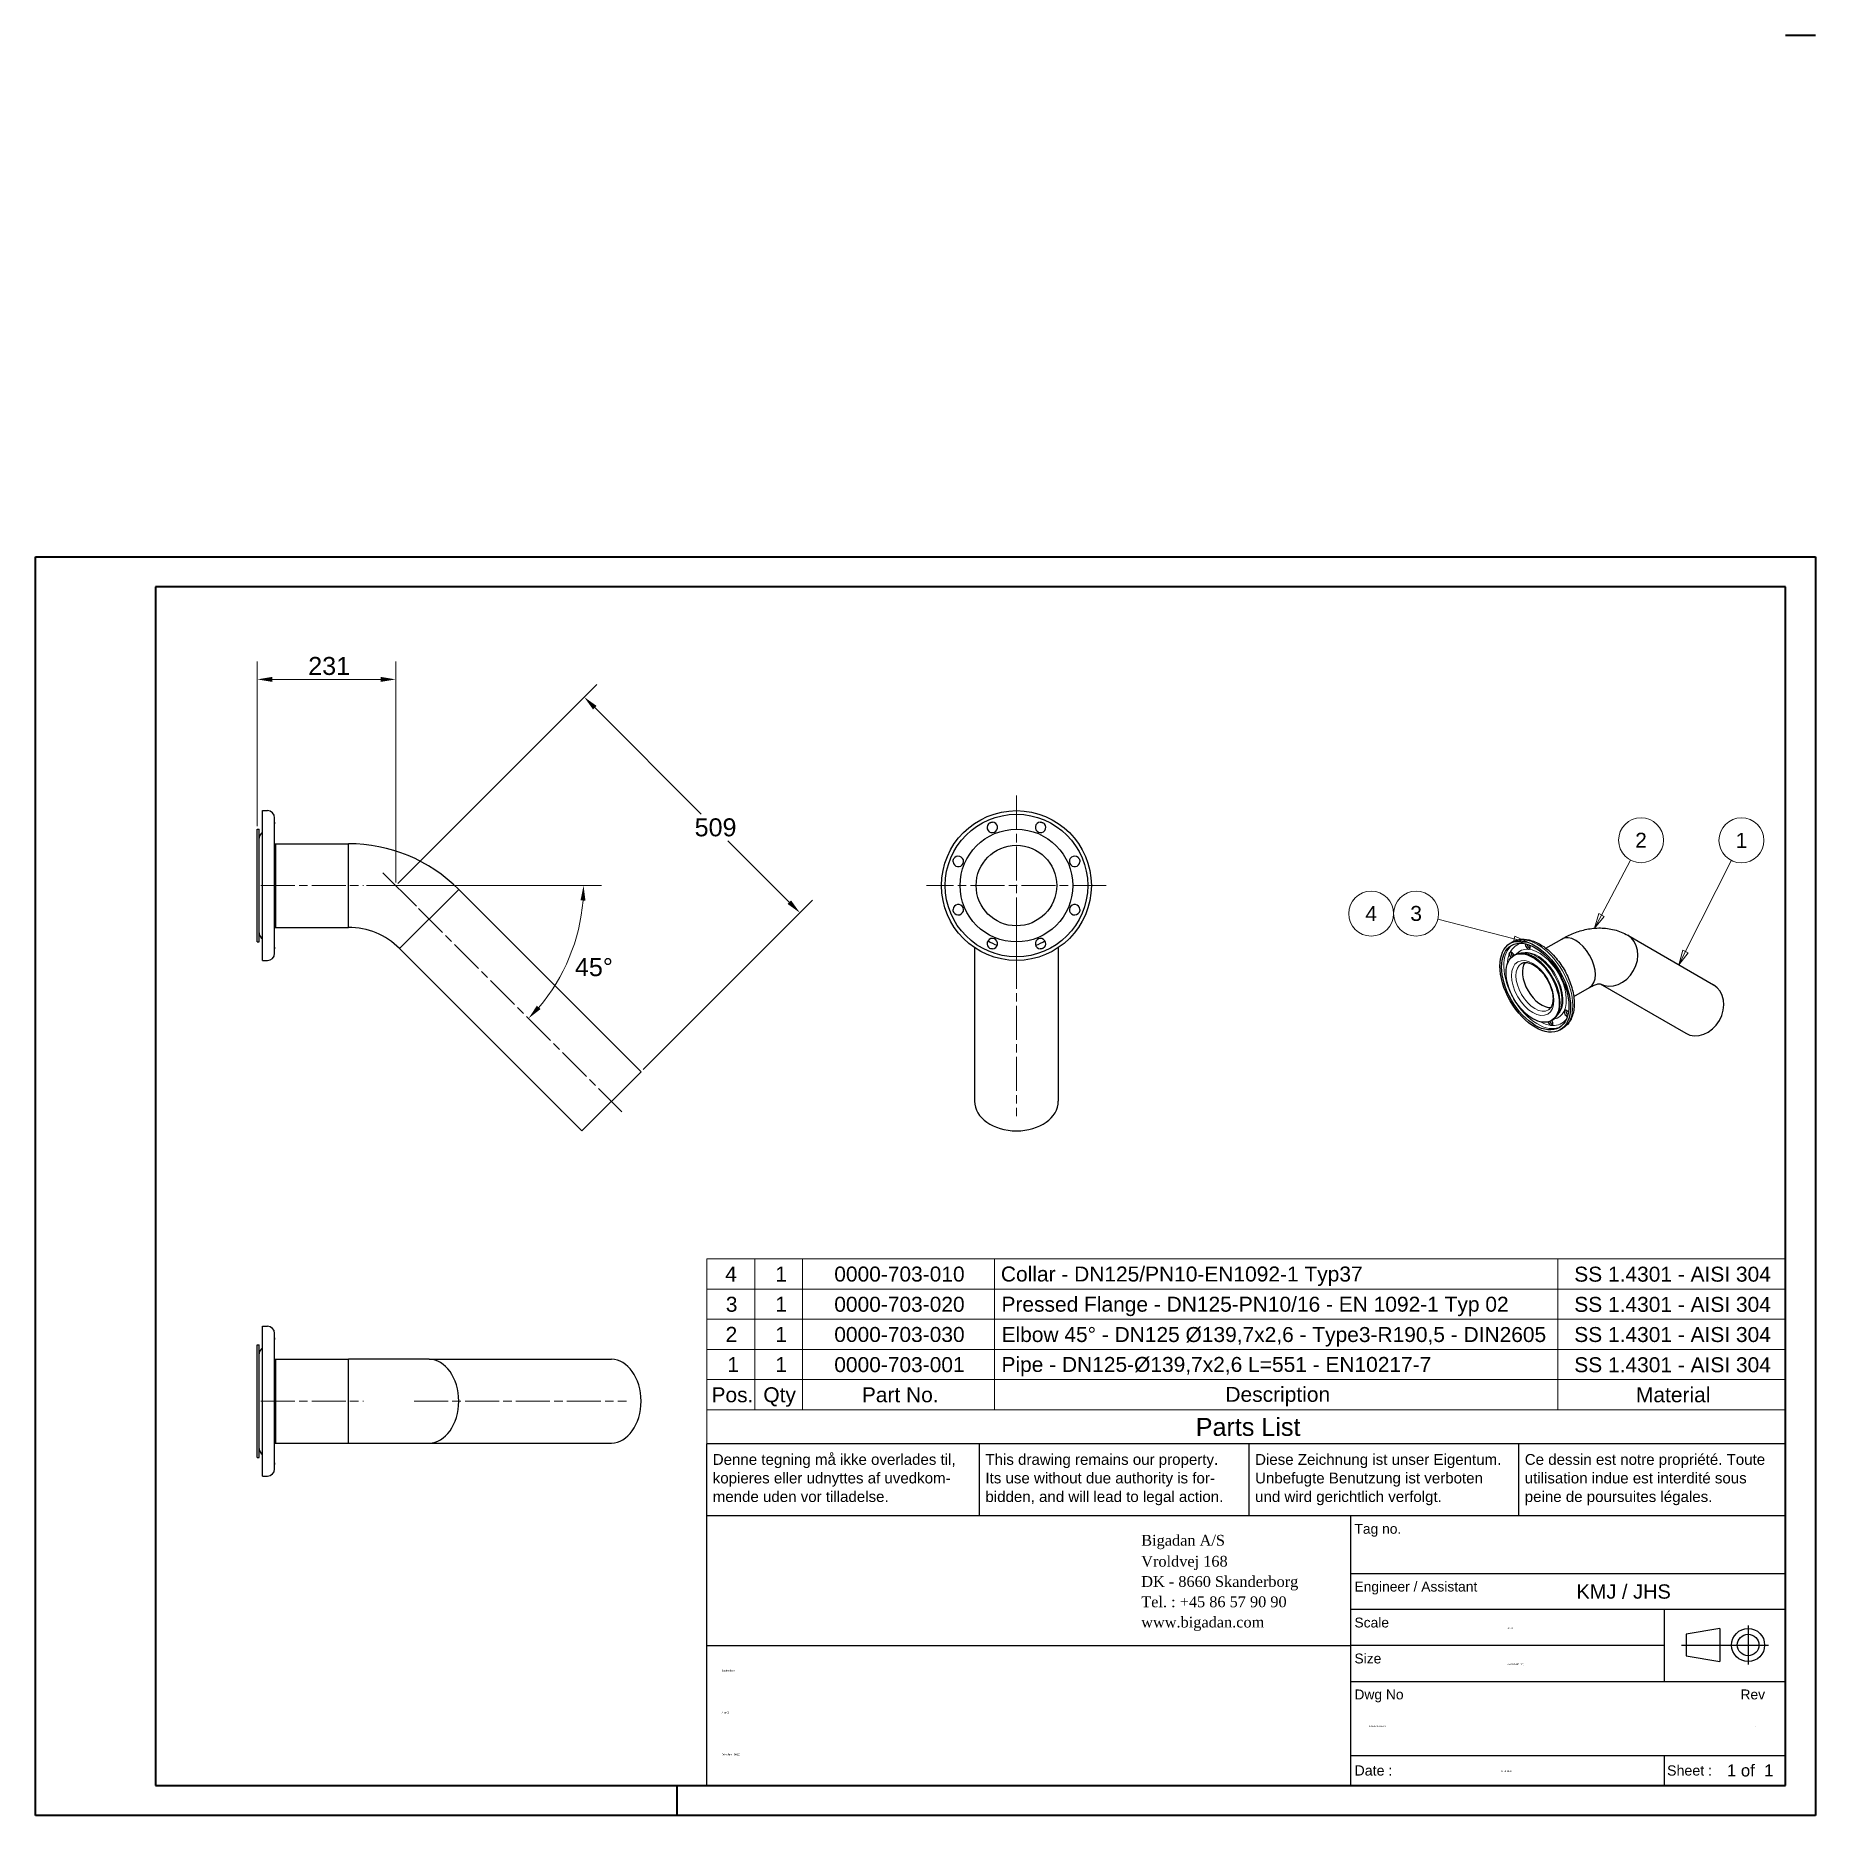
# Model space of a CAD drawing. Header units: millimetres. Extents: x 0 to 2970, y 0 to 2970.
import ezdxf
from ezdxf.enums import TextEntityAlignment as Align

# ---------------------------------------------------------------- set-up
doc = ezdxf.new("R2018")
doc.units = ezdxf.units.MM
doc.header["$LTSCALE"] = 10
doc.linetypes.add('CHAIN', pattern=[0.3543, 0.2362, -0.0295, 0.0591, -0.0295])
doc.layers.get('0').update_dxf_attribs({"lineweight": 18})
for name, color, linetype, lineweight in [('Border', 7, 'Continuous', 35), ('Center Mark', 7, 'Continuous', 18), ('Centerline', 7, 'Continuous', 18), ('Dimension', 7, 'Continuous', 18), ('Symbol', 7, 'Continuous', 18), ('Title', 7, 'Continuous', 25), ('Visible', 7, 'Continuous', 25), ('Visible Narrow', 7, 'Continuous', 18)]:
    doc.layers.add(name, color=color, linetype=linetype, lineweight=lineweight)
doc.styles.add('Note Text', font='arial.ttf')
doc.styles.get("Standard").update_dxf_attribs({"font": 'arial.ttf'})
doc.styles.add('Text Style150', font='arial.ttf')
doc.styles.add('Text Style68', font='arial.ttf')
doc.styles.add('Text Style72', font='arial.ttf')
doc.styles.add('Text Style85', font='times.ttf')
doc.styles.add('Title', font='arial.ttf')
doc.styles.add('Title150', font='arial.ttf')
doc.styles.add('Title200', font='arial.ttf')
doc.dimstyles.new('Default - Method 2b', dxfattribs={"dimscale": 10, "dimtxt": 3, "dimasz": 2.5, "dimexe": 3, "dimexo": 0.5, "dimgap": 0.7, "dimtad": 0, "dimtoh": 1, "dimdec": 1, "dimrnd": 1e-08, "dimtxsty": 'Title', "dimcen": 0.09, "dimdle": 10, "dimclrd": 256, "dimclre": 256, "dimclrt": 7, "dimadec": 0, "dimazin": 2, "dimtfac": 0.833333, "dimtdec": 1, "dimtmove": 0, "dimatfit": 3, "dimfxl": 1, "dimtolj": 1, "dimlwd": -1, "dimlwe": -1, "dimarcsym": 0})

# ---------------------------------------------------------------- blocks, each defined once
blk = doc.blocks.new('Borders Bigadan Border')
at = {"layer": 'Border'}
for p, q in [((297, 297), (292, 297)), ((0, 210), (297, 210)), ((0, 0), (0, 210)), ((297, 210), (297, 0)), ((292, 205), (20, 205)), ((20, 205), (20, 5)), ((292, 5), (292, 205)), ((20, 5), (292, 5)), ((107, 5), (107, 0)), ((297, 0), (0, 0))]:
    blk.add_line(p, q, dxfattribs=at)
blk = doc.blocks.new('Title Blocks Title')
at = {"layer": 'Title'}
for p, q in [((205, 62), (25, 62)), ((25, 50), (25, 62)), ((70.5, 50), (70.5, 62)), ((115.5, 50), (115.5, 62)), ((160.5, 50), (160.5, 62)), ((205, 50), (25, 50)), ((25, 5), (25, 50)), ((132.5, 5), (132.5, 50)), ((132.5, 40.36), (205, 40.36)), ((205, 34.36), (132.5, 34.36)), ((184.74, 34.36), (184.74, 22.36)), ((25, 28.36), (132.5, 28.36)), ((184.74, 28.36), (132.5, 28.36)), ((132.5, 22.36), (205, 22.36)), ((132.5, 10), (205, 10)), ((184.74, 10), (184.74, 5))]:
    blk.add_line(p, q, dxfattribs=at)
at = {"layer": 'Title', "lineweight": 25}
for p, q in [((194.05, 31.19), (188.45, 30.23)), ((188.45, 30.23), (188.45, 26.63)), ((194.05, 31.19), (194.05, 25.67)), ((198.77, 31.7), (198.77, 25.16)), ((187.65, 28.43), (202.19, 28.43)), ((188.45, 26.63), (194.05, 25.67))]:
    blk.add_line(p, q, dxfattribs=at)
for radius in [2.76, 1.8]:
    blk.add_circle((198.77, 28.43), radius, dxfattribs=at)
at = {"layer": 'Title'}
for s, height, style, p in [('Denne tegning må ikke overlades til,', 1.8, 'Text Style72', (26, 58.5)), ('This drawing remains our property.', 1.8, 'Text Style72', (71.5, 58.5)), ('Diese Zeichnung ist unser Eigentum.', 1.8, 'Text Style72', (116.5, 58.5)), ('Ce dessin est notre propriété. Toute', 1.8, 'Text Style72', (161.5, 58.5)), ('kopieres eller udnyttes af uvedkom-', 1.8, 'Text Style72', (26, 55.4)), ('Its use without due authority is for-', 1.8, 'Text Style72', (71.5, 55.4)), ('Unbefugte Benutzung ist verboten', 1.8, 'Text Style72', (116.5, 55.4)), ('utilisation indue est interdité sous', 1.8, 'Text Style72', (161.5, 55.4)), ('mende uden vor tilladelse.', 1.8, 'Text Style72', (26, 52.3)), ('bidden, and will lead to legal action.', 1.8, 'Text Style72', (71.5, 52.3)), ('und wird gerichtlich verfolgt.', 1.8, 'Text Style72', (116.5, 52.3)), ('peine de poursuites légales.', 1.8, 'Text Style72', (161.5, 52.3)), ('Tag no.', 1.65, 'Title150', (133.08, 47)), ('Bigadan A/S', 1.8, 'Text Style85', (97.5, 45.01)), ('Vroldvej 168', 1.8, 'Text Style85', (97.5, 41.51)), ('DK - 8660 Skanderborg', 1.8, 'Text Style85', (97.5, 38.13)), ('Engineer / Assistant', 1.65, 'Title150', (133.08, 37.36)), ('Tel. : +45 86 57 90 90', 1.8, 'Text Style85', (97.5, 34.74)), ('www.bigadan.com', 1.8, 'Text Style85', (97.5, 31.36)), ('Scale', 1.65, 'Title150', (133.08, 31.36)), ('Size', 1.65, 'Title150', (133.08, 25.36)), ('Dwg No', 1.65, 'Title150', (133.08, 19.36)), ('Rev', 1.65, 'Title150', (197.5, 19.36))]:
    blk.add_text(s, height=height, dxfattribs=dict(at, style=style)).set_placement(p)
at = {"layer": 'Title', "style": 'Text Style68'}
blk.add_text('KMJ / JHS', height=2.387, dxfattribs=at).set_placement((178, 37.36), align=Align.MIDDLE_CENTER)
at = {"layer": 'Title', "style": 'Text Style150'}
for s, p in [('Date :', (133.08, 7.5)), ('Sheet :', (185.24, 7.5))]:
    blk.add_text(s, height=1.7, dxfattribs=at).set_placement(p, align=Align.MIDDLE_LEFT)
at = {"layer": 'Title', "style": 'Title200'}
blk.add_text('1 of  1', height=2, dxfattribs=at).set_placement((203, 7.5), align=Align.MIDDLE_RIGHT)
at = {"layer": 'Title', "lineweight": 30, "flags": 104}
for tag, height, p in [('STOCK_NUMBER', 2.39, (145.5, 45)), ('PART_NUMBER', 3.5, (135.5, 15))]:
    blk.add_attdef(tag, text='', height=height, dxfattribs=at).set_placement(p, align=Align.MIDDLE_LEFT)
for tag, height, p in [('Initial_View_Scale', 2.39, (158.62, 31.36)), ('Sheet_Size', 2.4, (158.62, 25.36)), ('REVISION_NUMBER', 3.5, (200, 15)), ('CREATION_DATE', 2, (157.5, 7.5))]:
    blk.add_attdef(tag, text='', height=height, dxfattribs=at).set_placement(p, align=Align.MIDDLE_CENTER)
for tag, p in [('PROJECT', (27.5, 24.3)), ('TITLE', (27.5, 17.3)), ('DESCRIPTION', (27.5, 10.3))]:
    blk.add_attdef(tag, text='', height=2.8, dxfattribs=at).set_placement(p, align=Align.TOP_LEFT)
blk = doc.blocks.new('Parts List')
at = {"layer": 'Symbol'}
for p, q in [((292, 92.86), (112, 92.86)), ((112, 92.86), (112, 72.72)), ((120, 92.86), (120, 72.72)), ((128, 92.86), (128, 72.72)), ((160, 92.86), (160, 72.72)), ((254, 92.86), (254, 72.72)), ((292, 92.86), (292, 72.72)), ((292, 87.82), (112, 87.82)), ((292, 82.79), (112, 82.79)), ((292, 77.75), (112, 77.75)), ((292, 72.72), (112, 72.72)), ((112, 67.68), (112, 72.72)), ((120, 67.68), (120, 72.72)), ((128, 67.68), (128, 72.72)), ((160, 67.68), (160, 72.72)), ((254, 67.68), (254, 72.72)), ((292, 67.68), (292, 72.72)), ((112, 62), (112, 67.68)), ((292, 67.68), (112, 67.68)), ((292, 62), (292, 67.68)), ((292, 62), (112, 62))]:
    blk.add_line(p, q, dxfattribs=at)
at = {"layer": 'Symbol', "color": 7, "attachment_point": 7}
for s, insert, char_height, style in [('4', (115.08, 89.09), 2.5, 'Note Text'), ('1', (123.43, 89.09), 2.5, 'Note Text'), ('0000-703-010', (133.28, 89.05), 2.5, 'Note Text'), ('Collar - DN125/PN10-EN1092-1 Typ37', (161.08, 88.34), 2.5, 'Note Text'), ('SS 1.4301 - AISI 304', (256.76, 89.03), 2.5, 'Note Text'), ('3', (115.18, 84.01), 2.5, 'Note Text'), ('1', (123.43, 84.05), 2.5, 'Note Text'), ('0000-703-020', (133.28, 84.01), 2.5, 'Note Text'), ('Pressed Flange - DN125-PN10/16 - EN 1092-1 Typ 02', (161.18, 83.3), 2.5, 'Note Text'), ('SS 1.4301 - AISI 304', (256.76, 83.99), 2.5, 'Note Text'), ('2', (115.14, 79.02), 2.5, 'Note Text'), ('1', (123.43, 79.02), 2.5, 'Note Text'), ('0000-703-030', (133.28, 78.97), 2.5, 'Note Text'), ('Elbow 45° - DN125 Ø139,7x2,6 - Type3-R190,5 - DIN2605', (161.19, 78.24), 2.5, 'Note Text'), ('SS 1.4301 - AISI 304', (256.76, 78.96), 2.5, 'Note Text'), ('1', (115.43, 73.98), 2.5, 'Note Text'), ('1', (123.43, 73.98), 2.5, 'Note Text'), ('0000-703-001', (133.28, 73.94), 2.5, 'Note Text'), ('Pipe - DN125-Ø139,7x2,6 L=551 - EN10217-7', (161.18, 73.25), 2.5, 'Note Text'), ('SS 1.4301 - AISI 304', (256.76, 73.92), 2.5, 'Note Text'), ('Pos.', (112.79, 68.91), 2.5, 'Note Text'), ('Qty', (121.44, 68.19), 2.5, 'Note Text'), ('Part No.', (137.88, 68.91), 2.5, 'Note Text'), ('Description', (198.55, 68.26), 2.5, 'Note Text'), ('Material', (267.06, 68.91), 2.5, 'Note Text'), ('Parts List', (193.6, 63.29), 3, 'Title')]:
    blk.add_mtext(s, dxfattribs=dict(at, insert=insert, char_height=char_height, style=style))
blk = doc.blocks.new('Balloon1')
at = {"layer": 'Symbol'}
for p, q in [((275.31, 144.19), (282.98, 159.38)), ((274.87, 144.41), (274.19, 141.95)), ((275.31, 144.19), (274.19, 141.95)), ((274.19, 141.95), (275.76, 143.96)), ((275.76, 143.96), (274.87, 144.41))]:
    blk.add_line(p, q, dxfattribs=at)
at = {"layer": 'Symbol', "flags": 128}
blk.add_lwpolyline([(274.87, 144.41), (274.19, 141.95), (275.76, 143.96), (274.87, 144.41)], dxfattribs=at)
at = {"layer": 'Symbol'}
blk.add_circle((284.66, 162.71), 3.75, dxfattribs=at)
blk.add_solid([(274.87, 144.41), (274.19, 141.95), (275.76, 143.96), (274.87, 144.41)], dxfattribs=at)
at = {"layer": 'Symbol', "insert": (284.66, 162.71), "char_height": 2.5, "attachment_point": 5, "style": 'Note Text'}
blk.add_mtext('1', dxfattribs=at)
blk = doc.blocks.new('Balloon2')
at = {"layer": 'Symbol'}
for p, q in [((261.29, 150.25), (266.15, 159.42)), ((260.84, 150.48), (260.12, 148.04)), ((261.29, 150.25), (260.12, 148.04)), ((260.12, 148.04), (261.73, 150.01)), ((261.73, 150.01), (260.84, 150.48))]:
    blk.add_line(p, q, dxfattribs=at)
at = {"layer": 'Symbol', "flags": 128}
blk.add_lwpolyline([(260.84, 150.48), (260.12, 148.04), (261.73, 150.01), (260.84, 150.48)], dxfattribs=at)
at = {"layer": 'Symbol'}
blk.add_circle((267.9, 162.73), 3.75, dxfattribs=at)
blk.add_solid([(260.84, 150.48), (260.12, 148.04), (261.73, 150.01), (260.84, 150.48)], dxfattribs=at)
at = {"layer": 'Symbol', "insert": (267.9, 162.73), "char_height": 2.5, "attachment_point": 5, "style": 'Note Text'}
blk.add_mtext('2', dxfattribs=at)
blk = doc.blocks.new('Balloon3')
at = {"layer": 'Symbol'}
for p, q in [((246.72, 146.26), (233.99, 149.54)), ((246.85, 146.74), (246.6, 145.78)), ((246.6, 145.78), (249.14, 145.64)), ((246.72, 146.26), (249.14, 145.64)), ((249.14, 145.64), (246.85, 146.74))]:
    blk.add_line(p, q, dxfattribs=at)
at = {"layer": 'Symbol', "flags": 128}
blk.add_lwpolyline([(246.6, 145.78), (249.14, 145.64), (246.85, 146.74), (246.6, 145.78)], dxfattribs=at)
at = {"layer": 'Symbol'}
for centre in [(222.87, 150.48), (230.37, 150.48)]:
    blk.add_circle(centre, 3.75, dxfattribs=at)
blk.add_solid([(246.6, 145.78), (249.14, 145.64), (246.85, 146.74), (246.6, 145.78)], dxfattribs=at)
at = {"layer": 'Symbol', "char_height": 2.5, "attachment_point": 5, "style": 'Note Text'}
for s, insert in [('4', (222.87, 150.48)), ('3', (230.37, 150.5))]:
    blk.add_mtext(s, dxfattribs=dict(at, insert=insert))
blk = doc.blocks.new('*D24')
at = {"layer": 'Defpoints', "color": 0, "transparency": 16777216}
for p in [(600.9, 1551.7), (605.9, 1551.7), (639, 1513.6), (872.4, 1394.9)]:
    blk.add_point(p, dxfattribs=at)
at = {"layer": 'Dimension', "transparency": 16777216}
blk.add_line((610.9, 1551.7), (944.4, 1551.7), dxfattribs=at)
blk.add_arc((600.9, 1551.7), 313.6, 319.5694, 355.4306, dxfattribs=at)
for points in [[(909.3, 1526.9), (917.6, 1526.5), (914.4, 1551.7)], [(842.6, 1345.5), (836.5, 1351.2), (822.6, 1330)]]:
    blk.add_solid(points, dxfattribs=at)
at = {"layer": 'Dimension', "color": 7, "transparency": 16777216, "insert": (900, 1400.1), "char_height": 30, "attachment_point": 7, "style": 'Title'}
blk.add_mtext('\\A1;45°', dxfattribs=at)
blk = doc.blocks.new('*D25')
at = {"layer": 'Defpoints', "color": 0, "transparency": 16777216}
for p in [(369.9, 1895.7), (369.9, 1645.7), (600.9, 1551.7)]:
    blk.add_point(p, dxfattribs=at)
at = {"layer": 'Dimension', "transparency": 16777216}
for p, q in [((369.9, 1650.7), (369.9, 1925.7)), ((600.9, 1556.7), (600.9, 1925.7)), ((575.9, 1895.7), (394.9, 1895.7))]:
    blk.add_line(p, q, dxfattribs=at)
for points in [[(394.9, 1899.8), (394.9, 1891.5), (369.9, 1895.7)], [(575.9, 1899.8), (575.9, 1891.5), (600.9, 1895.7)]]:
    blk.add_solid(points, dxfattribs=at)
at = {"layer": 'Dimension', "color": 7, "transparency": 16777216, "insert": (454.9, 1902.7), "char_height": 30, "attachment_point": 7, "style": 'Title'}
blk.add_mtext('\\A1;231', dxfattribs=at)
blk = doc.blocks.new('*D26')
at = {"layer": 'Defpoints', "color": 0, "transparency": 16777216}
for p in [(600.9, 1551.7), (1275.4, 1506.2), (1010.2, 1241.1)]:
    blk.add_point(p, dxfattribs=at)
at = {"layer": 'Dimension', "transparency": 16777216}
for p, q in [((604.4, 1555.2), (936.6, 1887.4)), ((933.1, 1848.6), (1110.6, 1671)), ((1257.7, 1523.9), (1155.2, 1626.4)), ((1013.8, 1244.6), (1296.6, 1527.4))]:
    blk.add_line(p, q, dxfattribs=at)
for points in [[(936, 1851.5), (930.1, 1845.6), (915.4, 1866.2)], [(1260.7, 1526.9), (1254.8, 1521), (1275.4, 1506.2)]]:
    blk.add_solid(points, dxfattribs=at)
at = {"layer": 'Dimension', "color": 7, "transparency": 16777216, "insert": (1099.7, 1633.4), "char_height": 30, "attachment_point": 7, "style": 'Title'}
blk.add_mtext('\\A1;509', dxfattribs=at)

msp = doc.modelspace()

# ---------------------------------------------------------------- linework, layer by layer
at = {"layer": 'Center Mark', "linetype": 'CHAIN', "ltscale": 23.990969}
for p, q in [((1636.76, 1701.68), (1636.76, 1401.68)), ((1786.76, 1551.68), (1486.76, 1551.68))]:
    msp.add_line(p, q, dxfattribs=at)
at = {"layer": 'Centerline', "linetype": 'CHAIN', "ltscale": 23.990969}
for p, q in [((375.86, 1551.68), (546.95, 1551.68)), ((1636.76, 1520.88), (1636.76, 1166.68)), ((638.98, 1513.56), (978.53, 1174)), ((375.86, 691.22), (546.95, 691.22)), ((631.65, 691.22), (985.86, 691.22))]:
    msp.add_line(p, q, dxfattribs=at)
at = {"layer": 'Dimension'}
for p, q in [((551.95, 1551.68), (600.86, 1551.68)), ((551.95, 1551.68), (630.86, 1551.68)), ((551.95, 1551.68), (630.86, 1551.68)), ((635.44, 1517.09), (579.64, 1572.89)), ((635.44, 1517.09), (579.64, 1572.89))]:
    msp.add_line(p, q, dxfattribs=at)
at = {"layer": 'Visible'}
for p, q in [((378.86, 1426.68), (378.86, 1676.68)), ((378.86, 1676.68), (386.86, 1676.68)), ((398.86, 1657.43), (398.86, 1664.68)), ((369.86, 1457.68), (369.86, 1645.68)), ((369.86, 1645.68), (372.86, 1645.68)), ((372.86, 1457.68), (372.86, 1645.68)), ((398.86, 1657.43), (398.86, 1654.61)), ((398.86, 1598.29), (398.86, 1654.61)), ((398.86, 1621.53), (400.86, 1621.53)), ((400.86, 1481.83), (400.86, 1621.53)), ((400.86, 1621.53), (521.95, 1621.53)), ((400.86, 1481.83), (400.86, 1621.53)), ((521.95, 1481.83), (521.95, 1621.53)), ((521.95, 1481.83), (521.95, 1621.53)), ((398.86, 1598.29), (398.86, 1591.5)), ((398.86, 1511.85), (398.86, 1591.5)), ((607.26, 1446.49), (706.04, 1545.27)), ((607.26, 1446.49), (706.04, 1545.27)), ((706.04, 1545.27), (1010.25, 1241.07)), ((398.86, 1511.85), (398.86, 1505.06)), ((398.86, 1448.74), (398.86, 1505.06)), ((369.86, 1457.68), (372.86, 1457.68)), ((398.86, 1481.83), (400.86, 1481.83)), ((400.86, 1481.83), (521.95, 1481.83)), ((2460.83, 1455.31), (2464.6, 1457.49)), ((2520.13, 1447.09), (2546.66, 1462.41)), ((2656.73, 1468.7), (2800.13, 1385.91)), ((378.86, 1426.68), (386.86, 1426.68)), ((398.86, 1448.74), (398.86, 1445.93)), ((398.86, 1438.68), (398.86, 1445.93)), ((607.26, 1446.49), (911.47, 1142.28)), ((1566.91, 1448.01), (1566.91, 1191.68)), ((1706.61, 1448.01), (1706.61, 1191.68)), ((2466.92, 1434.96), (2468.33, 1435.78)), ((2566.7, 1366.44), (2593.23, 1381.76)), ((2610.71, 1387.73), (2753.57, 1305.25)), ((2529.58, 1326.42), (2531, 1327.24)), ((2544.16, 1310.97), (2547.93, 1313.15)), ((911.47, 1142.28), (1010.25, 1241.07)), ((378.86, 566.22), (378.86, 816.22)), ((378.86, 816.22), (386.86, 816.22)), ((398.86, 796.97), (398.86, 804.22)), ((369.86, 597.22), (369.86, 785.22)), ((369.86, 785.22), (372.86, 785.22)), ((372.86, 597.22), (372.86, 785.22)), ((398.86, 796.97), (398.86, 794.16)), ((398.86, 737.84), (398.86, 794.16)), ((398.86, 761.07), (400.86, 761.07)), ((400.86, 621.37), (400.86, 761.07)), ((400.86, 761.07), (521.95, 761.07)), ((400.86, 621.37), (400.86, 761.07)), ((521.95, 621.37), (521.95, 761.07)), ((521.95, 621.37), (521.95, 761.07)), ((656.65, 761.07), (521.95, 761.07)), ((656.65, 761.07), (960.86, 761.07)), ((398.86, 737.84), (398.86, 731.04)), ((398.86, 651.4), (398.86, 731.04)), ((398.86, 651.4), (398.86, 644.6)), ((398.86, 588.28), (398.86, 644.6)), ((369.86, 597.22), (372.86, 597.22)), ((398.86, 621.37), (400.86, 621.37)), ((400.86, 621.37), (521.95, 621.37)), ((521.95, 621.37), (656.65, 621.37)), ((656.65, 621.37), (960.86, 621.37)), ((378.86, 566.22), (386.86, 566.22)), ((398.86, 588.28), (398.86, 585.47)), ((398.86, 578.22), (398.86, 585.47))]:
    msp.add_line(p, q, dxfattribs=at)
for radius in [125, 119, 94, 67.25]:
    msp.add_circle((1636.76, 1551.68), radius, dxfattribs=at)
for centre, radius, start, end in [((386.86, 1664.68), 12, 0, 90), ((383.86, 1630.68), 11, 117.03569, 180), ((1596.58, 1648.68), 8.75, 137.34483, 87.65517), ((1676.94, 1648.68), 8.75, 92.34483, 42.65517), ((521.95, 1361.18), 260.35, 45, 90), ((1539.75, 1591.86), 8.75, 182.34483, 132.65517), ((1733.77, 1591.86), 8.75, 47.34483, 357.65517), ((1539.75, 1511.49), 8.75, 227.34483, 177.65517), ((1733.77, 1511.49), 8.75, 2.34483, 312.65517), ((383.86, 1472.68), 11, 180, 242.96431), ((521.95, 1361.18), 120.65, 45, 90), ((1596.58, 1454.67), 8.75, 272.34483, 222.65517), ((1676.94, 1454.67), 8.75, 317.34483, 267.65517), ((386.86, 1438.68), 12, 270, 0), ((386.86, 804.22), 12, 0, 90), ((383.86, 770.22), 11, 117.03569, 180), ((383.86, 612.22), 11, 180, 242.96431), ((386.86, 578.22), 12, 270, 0)]:
    msp.add_arc(centre, radius, start, end, dxfattribs=at)
for centre, major_axis, ratio, start_param, end_param in [((1636.76, 1495.88), (-69.85, 0), 0.7071068, 0.8248258, 1.0969809), ((1636.76, 1495.88), (-69.85, 0), 0.7071068, 0.8248258, 1.0969809), ((1636.76, 1495.88), (-69.85, 0), 0.7071068, 2.0446118, 2.3167668), ((1636.76, 1495.88), (-69.85, 0), 0.7071068, 2.0446118, 2.3167668), ((2569.95, 1422.08), (-23.28, 40.33), 0.5773503, 3.1415927, 6.2831853), ((2569.95, 1422.08), (-23.28, 40.33), 0.5773503, 3.1415927, 6.2831853), ((2633.45, 1428.37), (23.28, 40.33), 0.8164966, 3.1584357, 6.2831853), ((2633.45, 1428.37), (23.28, 40.33), 0.8164966, 3.1584357, 6.2831853), ((2463.36, 1435.22), (-2.92, 5.05), 0.5773503, 0.8263232, 2.0793452), ((2463.36, 1435.22), (-2.92, 5.05), 0.5773503, 4.3615378, 6.2422602), ((2466.19, 1436.86), (2.92, -5.05), 0.5773503, 3.9679159, 5.0978033), ((2499.66, 1381.51), (-31.33, 54.27), 0.5773503, 3.1415927, 6.2831853), ((2490.15, 1450.69), (2.92, -5.05), 0.5773503, 3.5890582, 7.8697623), ((2492.98, 1452.32), (2.92, -5.05), 0.5773503, 4.1043316, 5.7769671), ((2528.03, 1428.82), (2.92, -5.05), 0.5773503, 4.0469573, 6.0404657), ((2512.86, 1389.13), (22.42, -38.83), 0.5773503, 3.4019579, 6.0228201), ((2554.82, 1382.42), (-2.92, 5.05), 0.5773503, 0.2427196, 2.236228), ((2776.85, 1345.58), (23.28, 40.33), 0.8164966, 3.1415927, 6.2831853), ((2554.82, 1338.68), (-2.92, 5.05), 0.5773503, 4.6966084, 8.9773124), ((2557.65, 1340.31), (2.92, -5.05), 0.5773503, 3.6478109, 5.3204463), ((2528.03, 1323.21), (-2.92, 5.05), 0.5773503, 1.0622474, 2.3152694), ((2530.86, 1324.84), (2.92, -5.05), 0.5773503, 4.3269747, 5.4568621), ((2528.03, 1323.21), (2.92, -5.05), 0.5773503, 0.0409251, 1.9216475), ((1636.76, 1191.68), (69.85, 0), 0.7071068, 3.1415927, 6.2831853), ((656.65, 691.22), (0, 69.85), 0.7071068, 3.1415927, 6.2831853), ((656.65, 691.22), (0, 69.85), 0.7071068, 3.1415927, 6.2831853), ((960.86, 691.22), (0, 69.85), 0.7071068, 3.1415927, 6.2831853)]:
    msp.add_ellipse(centre, major_axis=major_axis, ratio=ratio, start_param=start_param, end_param=end_param, dxfattribs=at)
for centre, major_axis in [((2502.49, 1383.14), (41.67, -72.17)), ((2502.49, 1383.14), (39.67, -68.7)), ((2498.25, 1380.69), (-31.33, 54.27))]:
    msp.add_ellipse(centre, major_axis=major_axis, ratio=0.5773503, dxfattribs=at)
for points, knots in [([(398.86, 1654.61), (398.86, 1654.63), (398.86, 1654.64), (398.86, 1655.37), (398.84, 1655.96), (398.83, 1656.85), (398.84, 1657.15), (398.85, 1657.41), (398.86, 1657.45), (398.86, 1657.43)], [-2.3553859, -2.3553859, -2.3553859, -2.3553859, -2.34903119, -2.34903119, -2.04397145, -2.04397145, -1.75435964, -1.75435964, -1.56067004, -1.56067004, -1.56067004, -1.56067004]), ([(1590.14, 1654.61), (1590.37, 1654.86), (1590.61, 1655.09), (1591.22, 1655.61), (1591.58, 1655.88), (1592.18, 1656.25), (1592.41, 1656.38), (1592.74, 1656.55), (1592.85, 1656.6), (1593.03, 1656.68), (1593.09, 1656.71), (1593.21, 1656.76), (1593.26, 1656.78), (1593.38, 1656.83), (1593.44, 1656.85), (1593.63, 1656.92), (1593.75, 1656.97), (1594.39, 1657.17), (1594.92, 1657.29), (1595.95, 1657.42), (1596.44, 1657.45), (1596.93, 1657.43)], [-0.9276785, -0.9276785, -0.9276785, -0.9276785, -0.82505173, -0.82505173, -0.68940699, -0.68940699, -0.61368693, -0.61368693, -0.57712276, -0.57712276, -0.55661523, -0.55661523, -0.53915907, -0.53915907, -0.51821587, -0.51821587, -0.47965949, -0.47965949, -0.31764141, -0.31764141, -0.17010401, -0.17010401, -0.17010401, -0.17010401]), ([(1676.58, 1657.43), (1676.92, 1657.44), (1677.25, 1657.43), (1678.05, 1657.37), (1678.5, 1657.3), (1679.19, 1657.14), (1679.43, 1657.07), (1679.79, 1656.96), (1679.91, 1656.92), (1680.08, 1656.85), (1680.15, 1656.82), (1680.27, 1656.78), (1680.32, 1656.75), (1680.44, 1656.7), (1680.5, 1656.67), (1680.68, 1656.59), (1680.8, 1656.54), (1681.4, 1656.23), (1681.86, 1655.94), (1682.68, 1655.31), (1683.04, 1654.97), (1683.38, 1654.61)], [-0.92767513, -0.92767513, -0.92767513, -0.92767513, -0.8251738, -0.8251738, -0.68946171, -0.68946171, -0.61371091, -0.61371091, -0.57713326, -0.57713326, -0.55662016, -0.55662016, -0.53916038, -0.53916038, -0.51821423, -0.51821423, -0.47965634, -0.47965634, -0.31767984, -0.31767984, -0.17010399, -0.17010399, -0.17010399, -0.17010399]), ([(398.86, 1591.5), (398.86, 1591.52), (398.86, 1591.54), (398.86, 1592.53), (398.84, 1593.5), (398.83, 1595.32), (398.84, 1596.15), (398.85, 1597.41), (398.86, 1597.88), (398.86, 1598.29)], [-2.35538518, -2.35538518, -2.35538518, -2.35538518, -2.34888191, -2.34888191, -2.04388778, -2.04388778, -1.75433311, -1.75433311, -1.56067003, -1.56067003, -1.56067003, -1.56067003]), ([(1531.01, 1591.5), (1530.99, 1591.83), (1531, 1592.17), (1531.06, 1592.97), (1531.13, 1593.42), (1531.29, 1594.1), (1531.36, 1594.35), (1531.48, 1594.71), (1531.52, 1594.82), (1531.59, 1595), (1531.61, 1595.07), (1531.66, 1595.18), (1531.68, 1595.24), (1531.73, 1595.36), (1531.76, 1595.42), (1531.84, 1595.6), (1531.9, 1595.72), (1532.2, 1596.32), (1532.49, 1596.78), (1533.13, 1597.59), (1533.46, 1597.96), (1533.82, 1598.29)], [-0.92767513, -0.92767513, -0.92767513, -0.92767513, -0.8251738, -0.8251738, -0.68946171, -0.68946171, -0.61371091, -0.61371091, -0.57713326, -0.57713326, -0.55662016, -0.55662016, -0.53916038, -0.53916038, -0.51821423, -0.51821423, -0.47965634, -0.47965634, -0.31767984, -0.31767984, -0.17010399, -0.17010399, -0.17010399, -0.17010399]), ([(1739.69, 1598.29), (1739.94, 1598.07), (1740.18, 1597.82), (1740.7, 1597.22), (1740.96, 1596.85), (1741.34, 1596.25), (1741.46, 1596.03), (1741.63, 1595.69), (1741.68, 1595.58), (1741.76, 1595.41), (1741.79, 1595.34), (1741.84, 1595.23), (1741.86, 1595.17), (1741.91, 1595.05), (1741.94, 1594.99), (1742.01, 1594.8), (1742.05, 1594.68), (1742.26, 1594.04), (1742.38, 1593.51), (1742.51, 1592.48), (1742.53, 1591.99), (1742.51, 1591.5)], [-0.9276785, -0.9276785, -0.9276785, -0.9276785, -0.82505173, -0.82505173, -0.68940699, -0.68940699, -0.61368693, -0.61368693, -0.57712276, -0.57712276, -0.55661523, -0.55661523, -0.53915907, -0.53915907, -0.51821587, -0.51821587, -0.47965949, -0.47965949, -0.31764141, -0.31764141, -0.17010401, -0.17010401, -0.17010401, -0.17010401]), ([(398.86, 1505.06), (398.86, 1505.07), (398.86, 1505.09), (398.86, 1505.76), (398.84, 1506.54), (398.83, 1508.22), (398.84, 1509.1), (398.85, 1510.62), (398.86, 1511.24), (398.86, 1511.85)], [-2.3553859, -2.3553859, -2.3553859, -2.3553859, -2.34903119, -2.34903119, -2.04397145, -2.04397145, -1.75435964, -1.75435964, -1.56067004, -1.56067004, -1.56067004, -1.56067004]), ([(1533.82, 1505.06), (1533.58, 1505.28), (1533.34, 1505.53), (1532.82, 1506.13), (1532.55, 1506.5), (1532.18, 1507.1), (1532.05, 1507.32), (1531.89, 1507.66), (1531.83, 1507.77), (1531.75, 1507.94), (1531.73, 1508.01), (1531.68, 1508.12), (1531.65, 1508.18), (1531.61, 1508.3), (1531.58, 1508.36), (1531.51, 1508.55), (1531.47, 1508.67), (1531.26, 1509.31), (1531.14, 1509.84), (1531.01, 1510.87), (1530.99, 1511.36), (1531.01, 1511.85)], [-0.9276785, -0.9276785, -0.9276785, -0.9276785, -0.82505173, -0.82505173, -0.68940699, -0.68940699, -0.61368693, -0.61368693, -0.57712276, -0.57712276, -0.55661523, -0.55661523, -0.53915907, -0.53915907, -0.51821587, -0.51821587, -0.47965949, -0.47965949, -0.31764141, -0.31764141, -0.17010401, -0.17010401, -0.17010401, -0.17010401]), ([(1742.51, 1511.85), (1742.52, 1511.52), (1742.52, 1511.18), (1742.46, 1510.38), (1742.39, 1509.93), (1742.23, 1509.25), (1742.16, 1509), (1742.04, 1508.64), (1742, 1508.53), (1741.93, 1508.35), (1741.91, 1508.28), (1741.86, 1508.17), (1741.84, 1508.11), (1741.79, 1507.99), (1741.76, 1507.93), (1741.68, 1507.75), (1741.62, 1507.63), (1741.31, 1507.03), (1741.02, 1506.58), (1740.39, 1505.76), (1740.06, 1505.39), (1739.69, 1505.06)], [-0.92767513, -0.92767513, -0.92767513, -0.92767513, -0.8251738, -0.8251738, -0.68946171, -0.68946171, -0.61371091, -0.61371091, -0.57713326, -0.57713326, -0.55662016, -0.55662016, -0.53916038, -0.53916038, -0.51821423, -0.51821423, -0.47965634, -0.47965634, -0.31767984, -0.31767984, -0.17010399, -0.17010399, -0.17010399, -0.17010399]), ([(2464.6, 1457.49), (2469.08, 1460.07), (2474.17, 1461.58), (2485.18, 1462.41), (2491.12, 1461.57), (2503.64, 1457.58), (2510.23, 1454.18), (2523.1, 1445.14), (2529.37, 1439.46), (2540.86, 1426.51), (2546.08, 1419.26), (2555.03, 1403.91), (2558.76, 1395.82), (2564.37, 1379.49), (2566.25, 1371.27), (2567.89, 1355.4), (2567.64, 1347.76), (2564.78, 1333.96), (2562.22, 1327.74), (2555.56, 1318.74), (2552.01, 1315.5), (2547.93, 1313.15)], [3.9269908, 3.9269908, 3.9269908, 3.9269908, 4.19791, 4.19791, 4.4917974, 4.4917974, 4.8200111, 4.8200111, 5.1564315, 5.1564315, 5.4904526, 5.4904526, 5.8231377, 5.8231377, 6.1570426, 6.1570426, 6.4934128, 6.4934128, 6.8223245, 6.8223245, 7.0685835, 7.0685835, 7.0685835, 7.0685835]), ([(2546.66, 1462.41), (2553.19, 1466.18), (2559.94, 1469.49), (2573.88, 1474.98), (2581.07, 1477.18), (2595.87, 1480.17), (2603.49, 1480.97), (2618.96, 1480.8), (2626.82, 1479.82), (2642.22, 1475.79), (2649.75, 1472.73), (2656.73, 1468.7)], [3.14159265, 3.14159265, 3.14159265, 3.14159265, 3.29867229, 3.29867229, 3.45575192, 3.45575192, 3.61283155, 3.61283155, 3.76991118, 3.76991118, 3.92699082, 3.92699082, 3.92699082, 3.92699082]), ([(398.86, 1445.93), (398.86, 1445.92), (398.86, 1445.92), (398.86, 1445.89), (398.84, 1446.02), (398.83, 1446.58), (398.84, 1446.99), (398.85, 1447.88), (398.86, 1448.29), (398.86, 1448.74)], [-2.35538518, -2.35538518, -2.35538518, -2.35538518, -2.34888191, -2.34888191, -2.04388778, -2.04388778, -1.75433311, -1.75433311, -1.56067003, -1.56067003, -1.56067003, -1.56067003]), ([(1596.93, 1445.93), (1596.42, 1445.9), (1595.9, 1445.93), (1594.41, 1446.14), (1593.47, 1446.43), (1591.66, 1447.35), (1590.85, 1447.98), (1590.18, 1448.7), (1590.16, 1448.72), (1590.14, 1448.74)], [-1.80803519, -1.80803519, -1.80803519, -1.80803519, -1.67346406, -1.67346406, -1.42887256, -1.42887256, -1.16119699, -1.16119699, -1.15416074, -1.15416074, -1.15416074, -1.15416074]), ([(1683.38, 1448.74), (1683.15, 1448.49), (1682.91, 1448.26), (1682.3, 1447.74), (1681.93, 1447.47), (1681.33, 1447.1), (1681.11, 1446.97), (1680.78, 1446.8), (1680.66, 1446.75), (1680.49, 1446.67), (1680.43, 1446.64), (1680.31, 1446.59), (1680.26, 1446.57), (1680.14, 1446.52), (1680.07, 1446.5), (1679.89, 1446.43), (1679.76, 1446.38), (1679.12, 1446.18), (1678.59, 1446.06), (1677.57, 1445.93), (1677.07, 1445.9), (1676.58, 1445.93)], [-0.9276785, -0.9276785, -0.9276785, -0.9276785, -0.82505173, -0.82505173, -0.68940699, -0.68940699, -0.61368693, -0.61368693, -0.57712276, -0.57712276, -0.55661523, -0.55661523, -0.53915907, -0.53915907, -0.51821587, -0.51821587, -0.47965949, -0.47965949, -0.31764141, -0.31764141, -0.17010401, -0.17010401, -0.17010401, -0.17010401]), ([(2459.24, 1437.41), (2459.23, 1437.59), (2459.24, 1437.78), (2459.26, 1438.19), (2459.29, 1438.41), (2459.36, 1438.74), (2459.39, 1438.85), (2459.44, 1439.01), (2459.46, 1439.07), (2459.49, 1439.14), (2459.5, 1439.17), (2459.53, 1439.22), (2459.54, 1439.25), (2459.56, 1439.3), (2459.57, 1439.33), (2459.61, 1439.4), (2459.64, 1439.45), (2459.79, 1439.69), (2459.93, 1439.87), (2460.24, 1440.15), (2460.4, 1440.26), (2460.57, 1440.34)], [-0.92767513, -0.92767513, -0.92767513, -0.92767513, -0.8251738, -0.8251738, -0.68946171, -0.68946171, -0.61371091, -0.61371091, -0.57713326, -0.57713326, -0.55662016, -0.55662016, -0.53916038, -0.53916038, -0.51821423, -0.51821423, -0.47965634, -0.47965634, -0.31767984, -0.31767984, -0.17010399, -0.17010399, -0.17010399, -0.17010399]), ([(2462.22, 1440.46), (2462.18, 1440.32), (2462.14, 1440.16), (2462.07, 1439.71), (2462.06, 1439.38), (2462.07, 1439.04)], [-1.8558083, -1.8558083, -1.8558083, -1.8558083, -1.75435964, -1.75435964, -1.56067004, -1.56067004, -1.56067004, -1.56067004]), ([(2479.6, 1421.69), (2482.03, 1423.09), (2485.04, 1423.67), (2491.55, 1422.74), (2494.68, 1421.7), (2501.06, 1418.35), (2504.3, 1416.1), (2510.63, 1410.53), (2513.73, 1407.21), (2519.44, 1399.8), (2522.05, 1395.71), (2526.46, 1387.2), (2528.27, 1382.78), (2530.88, 1374.14), (2531.7, 1369.91), (2532.32, 1362.13), (2532.13, 1358.58), (2530.91, 1352.49), (2529.88, 1349.96), (2527.41, 1346.25), (2526.02, 1344.96), (2524.44, 1344.04)], [2.4219404, 2.4219404, 2.4219404, 2.4219404, 2.8477435, 2.8477435, 3.1624828, 3.1624828, 3.4624044, 3.4624044, 3.7651519, 3.7651519, 4.0709214, 4.0709214, 4.3773335, 4.3773335, 4.6817821, 4.6817821, 4.9825779, 4.9825779, 5.2851574, 5.2851574, 5.563533, 5.563533, 5.563533, 5.563533]), ([(2593.23, 1381.76), (2596.1, 1383.41), (2598.76, 1384.68), (2603.4, 1386.52), (2605.38, 1387.08), (2608.47, 1387.7), (2609.56, 1387.76), (2610.75, 1387.75), (2610.97, 1387.7), (2610.97, 1387.7)], [3.14159265, 3.14159265, 3.14159265, 3.14159265, 3.29867229, 3.29867229, 3.45575192, 3.45575192, 3.61283155, 3.61283155, 3.74487501, 3.74487501, 3.74487501, 3.74487501]), ([(2531.07, 1318.23), (2530.96, 1318.16), (2530.84, 1318.09), (2530.55, 1317.97), (2530.38, 1317.92), (2530.09, 1317.88), (2529.98, 1317.87), (2529.82, 1317.87), (2529.77, 1317.87), (2529.69, 1317.88), (2529.66, 1317.88), (2529.6, 1317.88), (2529.58, 1317.89), (2529.52, 1317.89), (2529.49, 1317.9), (2529.4, 1317.91), (2529.34, 1317.92), (2529.05, 1317.98), (2528.8, 1318.06), (2528.33, 1318.28), (2528.1, 1318.4), (2527.87, 1318.55)], [-0.9276785, -0.9276785, -0.9276785, -0.9276785, -0.82505173, -0.82505173, -0.68940699, -0.68940699, -0.61368693, -0.61368693, -0.57712276, -0.57712276, -0.55661523, -0.55661523, -0.53915907, -0.53915907, -0.51821587, -0.51821587, -0.47965949, -0.47965949, -0.31764141, -0.31764141, -0.17010401, -0.17010401, -0.17010401, -0.17010401]), ([(2530.69, 1320.18), (2530.7, 1320.17), (2530.71, 1320.17), (2531.16, 1319.9), (2531.58, 1319.7), (2532, 1319.6)], [-2.35538518, -2.35538518, -2.35538518, -2.35538518, -2.34888191, -2.34888191, -2.06023221, -2.06023221, -2.06023221, -2.06023221]), ([(398.86, 794.16), (398.86, 794.17), (398.86, 794.19), (398.86, 794.91), (398.84, 795.51), (398.83, 796.39), (398.84, 796.69), (398.85, 796.96), (398.86, 796.99), (398.86, 796.97)], [-2.3553859, -2.3553859, -2.3553859, -2.3553859, -2.34903119, -2.34903119, -2.04397145, -2.04397145, -1.75435964, -1.75435964, -1.56067004, -1.56067004, -1.56067004, -1.56067004]), ([(398.86, 731.04), (398.86, 731.06), (398.86, 731.08), (398.86, 732.08), (398.84, 733.05), (398.83, 734.86), (398.84, 735.7), (398.85, 736.96), (398.86, 737.42), (398.86, 737.84)], [-2.35538518, -2.35538518, -2.35538518, -2.35538518, -2.34888191, -2.34888191, -2.04388778, -2.04388778, -1.75433311, -1.75433311, -1.56067003, -1.56067003, -1.56067003, -1.56067003]), ([(398.86, 644.6), (398.86, 644.62), (398.86, 644.63), (398.86, 645.31), (398.84, 646.09), (398.83, 647.76), (398.84, 648.64), (398.85, 650.16), (398.86, 650.78), (398.86, 651.4)], [-2.3553859, -2.3553859, -2.3553859, -2.3553859, -2.34903119, -2.34903119, -2.04397145, -2.04397145, -1.75435964, -1.75435964, -1.56067004, -1.56067004, -1.56067004, -1.56067004]), ([(398.86, 585.47), (398.86, 585.47), (398.86, 585.47), (398.86, 585.43), (398.84, 585.56), (398.83, 586.12), (398.84, 586.53), (398.85, 587.42), (398.86, 587.83), (398.86, 588.28)], [-2.35538518, -2.35538518, -2.35538518, -2.35538518, -2.34888191, -2.34888191, -2.04388778, -2.04388778, -1.75433311, -1.75433311, -1.56067003, -1.56067003, -1.56067003, -1.56067003])]:
    msp.add_open_spline(points, degree=3, knots=knots, dxfattribs=at)
at = {"layer": 'Visible Narrow'}
for centre, major_axis, start_param, end_param in [((2509.09, 1386.95), (-37.67, 65.24), 6.0577968, 6.643344), ((2506.26, 1385.32), (-41.67, 72.17), 3.1415927, 6.2831853), ((2506.26, 1385.32), (39.67, -68.7), 3.1891472, 6.2356308), ((2509.09, 1386.95), (-37.67, 65.24), 0.4252395, 0.7463283), ((2509.09, 1386.95), (-32, 55.43), 2.9225574, 6.5022206), ((2506.26, 1385.32), (-30, 51.96), 3.2382689, 6.1865091), ((2504.85, 1384.5), (-30, 51.96), 3.3189404, 6.1058375), ((2502.02, 1382.87), (22.42, -38.83), 3.1415927, 6.2831853), ((2509.09, 1386.95), (-37.67, 65.24), 2.3952643, 2.7163531), ((2509.09, 1386.95), (37.67, -65.24), 5.9230267, 6.5085738)]:
    msp.add_ellipse(centre, major_axis=major_axis, ratio=0.5773503, start_param=start_param, end_param=end_param, dxfattribs=at)
msp.add_ellipse((2498.25, 1380.69), major_axis=(-25.08, 43.45), ratio=0.5773503, dxfattribs=at)

# ---------------------------------------------------------------- block references
at = {"xscale": 10, "yscale": 10, "zscale": 10}
msp.add_blockref('Borders Bigadan Border', (0, 0), dxfattribs=at)
ref = msp.add_blockref('Title Blocks Title', (870, 0), dxfattribs=dict(xscale=10, yscale=10, zscale=10))
lines = msp.add_mtext('4003-613-BM3-01', dxfattribs={"layer": 'Title', "insert": (2225, 150), "char_height": 2.5, "attachment_point": 1})
ref.add_attrib('PART_NUMBER', '', (2225, 150), dxfattribs={"flags": 104}).embed_mtext(lines)
lines = msp.add_mtext('04-10-2018', dxfattribs={"layer": 'Title', "insert": (2445, 75), "char_height": 2.5, "attachment_point": 1})
ref.add_attrib('CREATION_DATE', '', (2445, 75), dxfattribs={"flags": 104}).embed_mtext(lines)
lines = msp.add_mtext('Area 02', dxfattribs={"layer": 'Title', "insert": (1145, 173), "char_height": 2.5, "attachment_point": 1})
ref.add_attrib('TITLE', '', (1145, 173), dxfattribs={"flags": 104}).embed_mtext(lines)
lines = msp.add_mtext('Outlet Pipe - DN125', dxfattribs={"layer": 'Title', "insert": (1145, 103), "char_height": 2.5, "attachment_point": 1})
ref.add_attrib('DESCRIPTION', '', (1145, 103), dxfattribs={"flags": 104}).embed_mtext(lines)
lines = msp.add_mtext('Bigadan Basic', dxfattribs={"layer": 'Title', "insert": (1145, 243), "char_height": 2.5, "attachment_point": 1})
ref.add_attrib('PROJECT', '', (1145, 243), dxfattribs={"flags": 104}).embed_mtext(lines)
lines = msp.add_mtext('A4 (210x297 mm)', dxfattribs={"layer": 'Title', "insert": (2456.2, 253.6), "char_height": 2.5, "attachment_point": 1})
ref.add_attrib('Sheet_Size', '', (2456.2, 253.6), dxfattribs={"flags": 104}).embed_mtext(lines)
lines = msp.add_mtext('1 : 10', dxfattribs={"layer": 'Title', "insert": (2456.2, 313.6), "char_height": 2.5, "attachment_point": 1})
ref.add_attrib('Initial_View_Scale', '', (2456.2, 313.6), dxfattribs={"flags": 104}).embed_mtext(lines)
lines = msp.add_mtext('-', dxfattribs={"layer": 'Title', "insert": (2870, 150), "char_height": 2.5, "attachment_point": 1})
ref.add_attrib('REVISION_NUMBER', '', (2870, 150), dxfattribs={"flags": 104}).embed_mtext(lines)
at = {"layer": 'Symbol', "xscale": 10, "yscale": 10, "zscale": 10}
for name in ['Balloon2', 'Balloon1', 'Balloon3', 'Parts List']:
    msp.add_blockref(name, (0, 0), dxfattribs=at)

# ---------------------------------------------------------------- dimensions: what is measured, and where the dimension line sits
at = {"layer": 'Dimension'}
for base, p2, angle, override, picture, middle in [((369.86, 1895.68), (369.86, 1645.68), 180, {"dimgap": 0.7, "dimtad": 1, "dimtoh": 0, "dimdec": 1, "dimtol": 0, "dimlim": 0, "dimtp": 0, "dimtm": 0, "dimtdec": 1, "dimtofl": 0, "dimatfit": 1}, '*D25', (485.36, 1895.68)), ((1275.41, 1506.23), (1010.25, 1241.07), 135, {"dimgap": 0.7, "dimtih": 1, "dimdec": 0, "dimtol": 0, "dimlim": 0, "dimtp": 0, "dimtm": 0, "dimtdec": 1, "dimtofl": 0, "dimatfit": 1}, '*D26', (1132.91, 1648.73))]:
    dim = msp.add_linear_dim(base=base, p1=(600.86, 1551.68), p2=p2, angle=angle, dimstyle='Default - Method 2b', override=override, dxfattribs=at)
    dim.commit()
    dim.dimension.update_dxf_attribs({"geometry": picture, "text_midpoint": middle, "dimtype": 160})
dim = msp.add_angular_dim_3p(base=(872.41, 1394.9), center=(600.86, 1551.68), p1=(638.98, 1513.56), p2=(605.86, 1551.68), dimstyle='Default - Method 2b', override={"dimgap": 0.7, "dimtad": 2, "dimtih": 1, "dimse1": 1, "dimadec": 0, "dimtol": 0, "dimlim": 0, "dimtp": 0, "dimtm": 0, "dimtdec": 0}, dxfattribs=at)
dim.commit()
dim.dimension.update_dxf_attribs({"geometry": '*D24', "text_midpoint": (890.55, 1431.68), "dimtype": 165})

doc.saveas('drawing.dxf')
